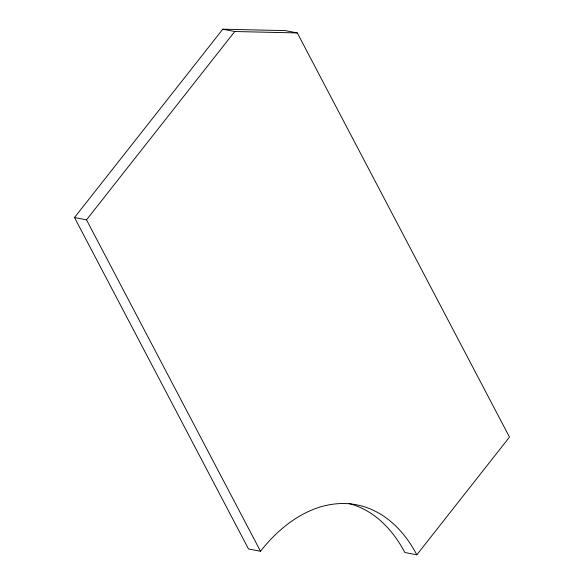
<?xml version="1.0" encoding="UTF-8"?>
<svg xmlns="http://www.w3.org/2000/svg" width="584" height="584" viewBox="0 0 584 584"><rect width="100%" height="100%" fill="white"/><g stroke="black" fill="none" stroke-linecap="round" stroke-linejoin="round"><path stroke-width="0.88" d="M74.504 217.54L222.774 29.2L285.306 30.616L297.307 32.93L509.496 437.087L416.823 554.8A170.798 109.653 -79.1 0 0 260.5 551.26L248.499 548.945L74.504 217.54L86.505 219.854L260.5 551.26M86.505 219.854L234.775 31.514L297.307 32.93M222.774 29.2L234.775 31.514M416.823 554.8L404.821 552.486A170.798 109.653 -79.1 0 0 348.663 503.423"/></g></svg>
